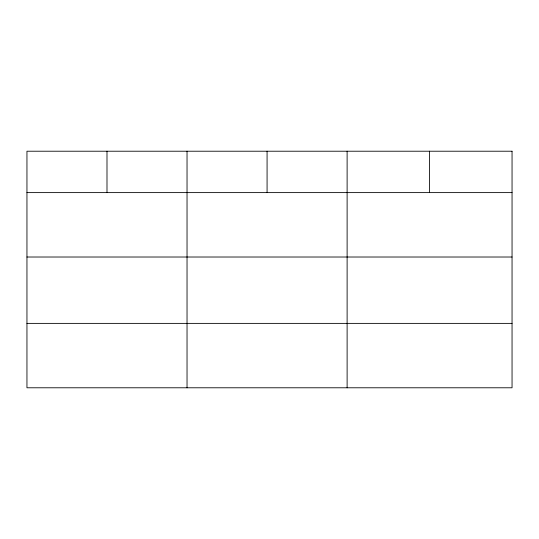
<?xml version="1.0" encoding="UTF-8"?>
<svg xmlns="http://www.w3.org/2000/svg" width="539" height="539" viewBox="0 0 539 539"><rect width="100%" height="100%" fill="white"/><g stroke="black" fill="none" stroke-linecap="round" stroke-linejoin="round"><path stroke-width="0.81" d="M26.95 192.612L512.05 192.612M26.95 257.015L512.05 257.015M26.95 323.38L512.05 323.38M429.583 151.216L429.583 192.612M347.116 151.216L347.116 387.784M267.074 151.216L267.074 192.612M187.033 151.216L187.033 387.784M106.992 151.216L106.992 192.612M512.05 151.216L26.95 151.216L26.95 387.784L512.05 387.784L512.05 151.216"/></g></svg>
